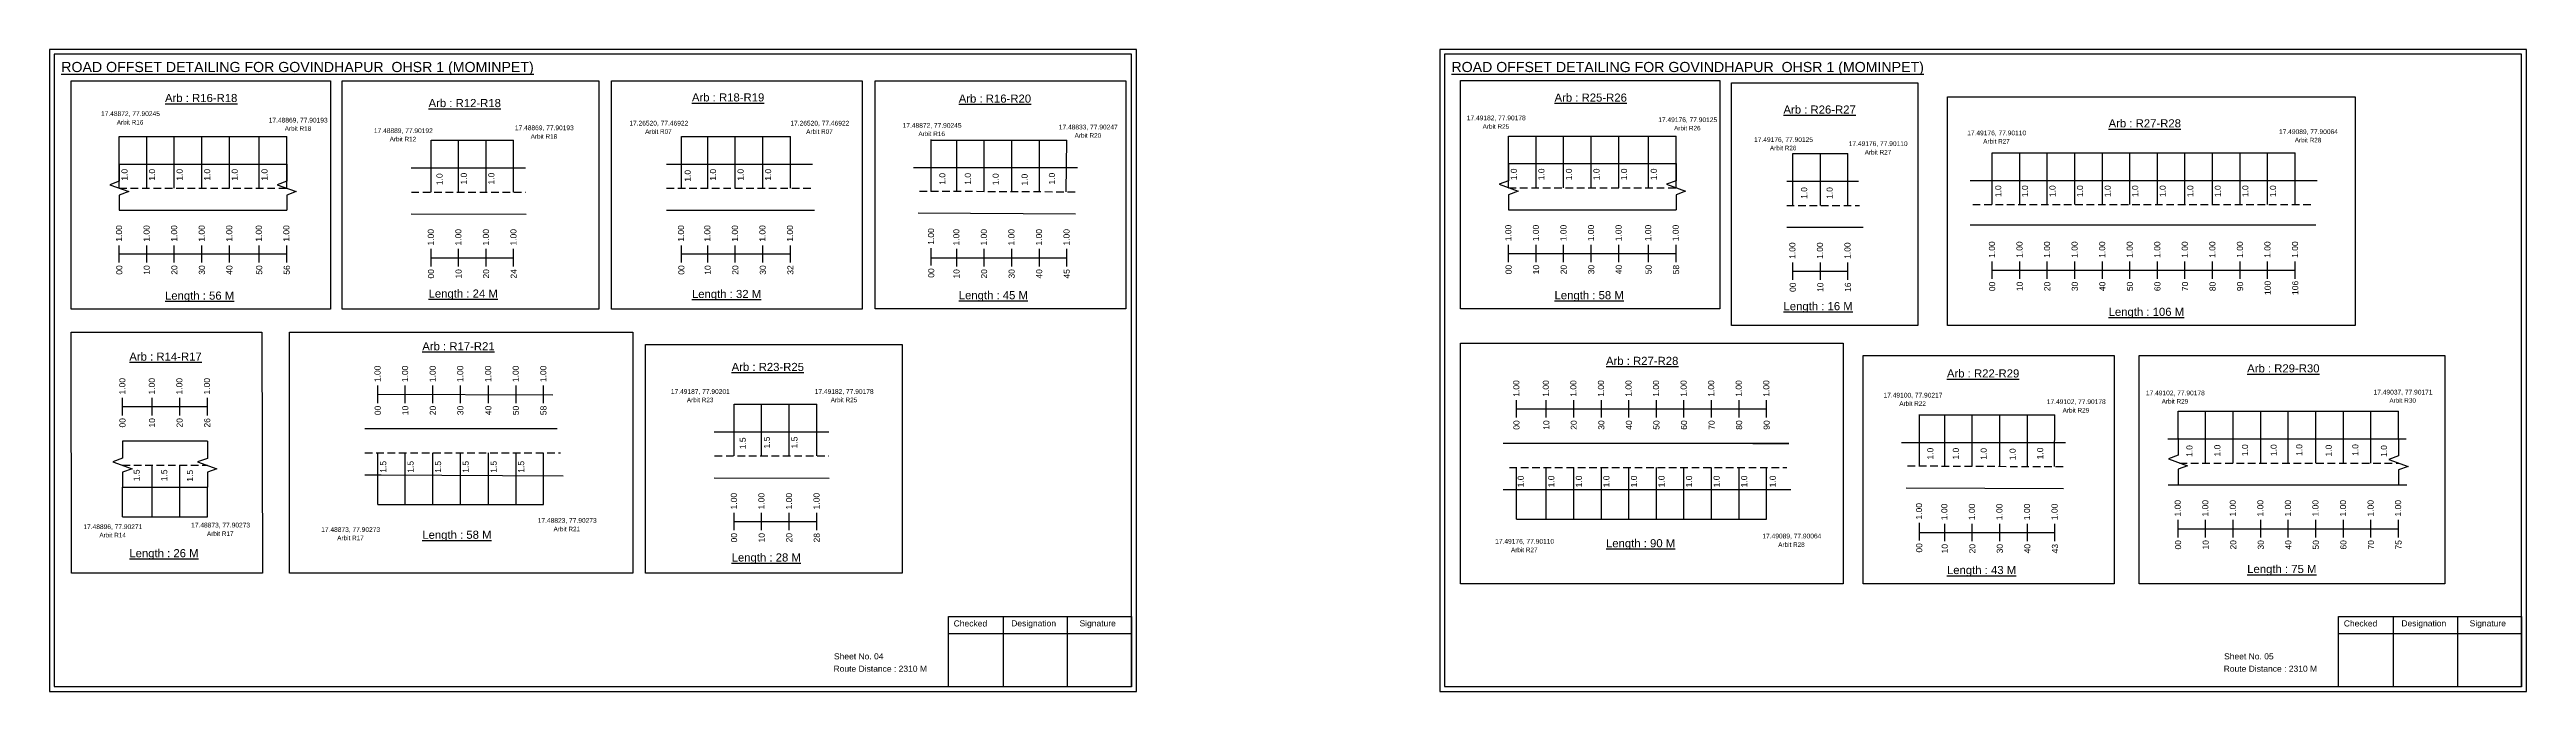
# Model space of a CAD drawing. Header units: inches. Extents: x 647 to 5432, y 46 to 1327.
# Drawn here: x 2893 to 4116, y 46 to 363 of the extents above; entities that cross this region are included whole.
import ezdxf

# ---------------------------------------------------------------- set-up
doc = ezdxf.new("R2010")
doc.units = ezdxf.units.IN
doc.header["$MEASUREMENT"] = 0
doc.linetypes.add('DASHED2', pattern=[0.375, 0.25, -0.125])
doc.layers.add('PDF_Geometry', color=7, linetype='Continuous')
doc.layers.add('PDF_Text', color=5, linetype='Continuous')
doc.styles.add('PDF Arial', font='arial.ttf')
doc.styles.get("Standard").update_dxf_attribs({"font": 'arial.ttf'})

msp = doc.modelspace()

# ---------------------------------------------------------------- linework, layer by layer
at = {"color": 5}
for p, q in [((2927.3, 319.8), (3010, 319.8)), ((3081.2, 318), (3122, 318)), ((3204.8, 319.8), (3258.6, 319.8)), ((3328.1, 318), (3395.1, 318)), ((3613.1, 320), (3695.8, 320)), ((3753.4, 311.4), (3780.6, 311.4)), ((3851.8, 311.8), (4001.4, 311.8)), ((3230.8, 187.8), (3271.6, 187.8)), ((3943.6, 184.3), (4052.4, 184.3)), ((3815.9, 182.4), (3882.8, 182.4)), ((3054.9, 138.2), (3136.8, 138.2)), ((2928.9, 132.1), (2970.8, 132.1)), ((3617, 131), (3740.5, 131))]:
    msp.add_line(p, q, dxfattribs=at)
for p, q in [((2927.3, 294.3), (2927.3, 319.8)), ((2940.9, 294.3), (2940.9, 319.8)), ((2954.5, 294.3), (2954.5, 319.8)), ((2968.1, 294.3), (2968.1, 319.8)), ((2981.7, 294.3), (2981.7, 319.8)), ((2996.4, 294.3), (2996.4, 319.8)), ((3010, 294.3), (3010, 319.8)), ((3081.2, 292.4), (3081.2, 318)), ((3094.8, 292.4), (3094.8, 318)), ((3108.4, 292.4), (3108.4, 318)), ((3122, 292.4), (3122, 318)), ((3204.8, 294.3), (3204.8, 319.8)), ((3217.8, 294.3), (3217.8, 319.8)), ((3231.4, 294.3), (3231.4, 319.8)), ((3245, 294.3), (3245, 319.8)), ((3258.6, 294.3), (3258.6, 319.8)), ((3328.1, 292.7), (3328.1, 318.3)), ((3340.7, 292.7), (3340.7, 318)), ((3354.3, 292.6), (3354.3, 318)), ((3367.9, 292.7), (3367.9, 318)), ((3381.5, 292.4), (3381.5, 318)), ((3394.8, 292.5), (3395.1, 318)), ((3613.1, 294.5), (3613.1, 320)), ((3626.7, 294.5), (3626.7, 320)), ((3640.3, 294.5), (3640.3, 320)), ((3653.9, 294.5), (3653.9, 320)), ((3667.5, 294.5), (3667.5, 320)), ((3682.2, 294.5), (3682.2, 320)), ((3695.8, 294.5), (3695.8, 320)), ((2927.3, 306.2), (3010, 306.2)), ((3197.4, 306.2), (3269.5, 306.2)), ((3613.1, 306.4), (3695.8, 306.4)), ((3753.4, 285.8), (3753.4, 311.4)), ((3767, 285.8), (3767, 311.4)), ((3780.6, 285.8), (3780.6, 311.4)), ((3851.8, 286.3), (3851.8, 311.8)), ((3865.4, 286.3), (3865.4, 311.8)), ((3879, 286.3), (3879, 311.8)), ((3892.6, 286.3), (3892.6, 311.8)), ((3906.2, 286.3), (3906.2, 311.8)), ((3919.8, 286.3), (3919.8, 311.8)), ((3933.4, 286.3), (3933.4, 311.8)), ((3947, 286.3), (3947, 311.8)), ((3960.6, 286.3), (3960.6, 311.8)), ((3974.2, 286.3), (3974.2, 311.8)), ((3987.8, 286.3), (3987.8, 311.8)), ((4001.4, 286.3), (4001.4, 311.8)), ((3071.4, 304.3), (3127.9, 304.3)), ((3400.3, 304.3), (3319.4, 304.3)), ((3750.4, 297.7), (3785.8, 297.7)), ((3841, 298.1), (4012.3, 298.1)), ((2927.3, 283.5), (3010, 283.5)), ((3071.4, 281.6), (3128.1, 281.5)), ((3197.4, 283.5), (3270.5, 283.5)), ((3321.6, 282.1), (3399.3, 281.7)), ((3613.1, 283.7), (3695.8, 283.7)), ((3750.4, 275), (3788.2, 275)), ((4011.6, 276), (3841, 276)), ((3230.8, 162.2), (3230.8, 187.8)), ((3244.4, 162.2), (3244.4, 187.8)), ((3258, 162.2), (3258, 187.8)), ((3271.6, 162.2), (3271.6, 187.8)), ((3943.6, 170.6), (3943.6, 184.3)), ((3957.2, 158.7), (3957.2, 184.3)), ((3970.8, 158.7), (3970.8, 184.3)), ((3984.4, 158.7), (3984.4, 184.3)), ((3998, 158.7), (3998, 184.3)), ((4011.6, 158.7), (4011.6, 184.3)), ((4025.2, 158.7), (4025.2, 184.3)), ((4038.8, 158.7), (4038.8, 184.3)), ((4052.4, 170.6), (4052.4, 184.3)), ((3143.5, 175.6), (3048.5, 175.6)), ((3221, 174.1), (3277.5, 174.1)), ((3815.9, 157.2), (3815.9, 182.7)), ((3828.4, 157.1), (3828.4, 182.4)), ((3842, 157.1), (3842, 182.4)), ((3855.6, 157.1), (3855.6, 182.4)), ((3869.2, 156.9), (3869.2, 182.4)), ((3882.6, 156.9), (3882.8, 182.4)), ((2970.8, 169.5), (2928.9, 169.5)), ((3054.9, 138.2), (3054.9, 163.7)), ((3068.5, 138.2), (3068.5, 163.7)), ((3082.1, 138.2), (3082.1, 163.7)), ((3095.7, 138.2), (3095.7, 163.7)), ((3109.6, 138.2), (3109.6, 163.7)), ((3123.2, 138.2), (3123.2, 163.7)), ((3136.8, 138.2), (3136.8, 163.7)), ((3751.4, 168.4), (3610.5, 168.4)), ((3733.7, 168.4), (3751.4, 168.4)), ((3888, 168.7), (3807.1, 168.7)), ((3938.6, 170.6), (4056.2, 170.7)), ((2928.9, 146.8), (2954.5, 146.8)), ((2928.9, 132.1), (2928.9, 146.8)), ((2943.6, 132.1), (2943.6, 157.6)), ((2954.5, 146.8), (2970.8, 146.8)), ((2957.2, 132.1), (2957.2, 157.6)), ((2970.8, 132.1), (2970.8, 146.8)), ((3221, 151.4), (3277.7, 151.3)), ((3617, 131), (3617, 156.5)), ((3631.7, 131), (3631.7, 156.5)), ((3645.3, 131), (3645.3, 156.5)), ((3658.9, 131), (3658.9, 156.5)), ((3672.5, 131), (3672.5, 156.5)), ((3686.1, 131), (3686.1, 156.5)), ((3699.7, 131), (3699.7, 156.5)), ((3713.3, 131), (3713.3, 156.5)), ((3726.9, 131), (3726.9, 156.5)), ((3740.5, 131), (3740.5, 156.5)), ((3938.7, 147.9), (4056.5, 147.9)), ((3610.5, 145.7), (3642.6, 145.7)), ((3642.6, 145.7), (3752.5, 145.7)), ((3809.3, 146.5), (3887, 146.1))]:
    msp.add_line(p, q)
at = {"linetype": 'DASHED2', "ltscale": 15}
for p, q in [((2927.3, 294.3), (3010, 294.3)), ((3197.4, 294.3), (3270, 294.3)), ((3613.1, 294.5), (3695.8, 294.5)), ((3071.5, 292.4), (3127.9, 292.4)), ((3322.3, 292.9), (3400.6, 292.5)), ((3750.4, 285.8), (3786.3, 285.8)), ((3842.2, 286.3), (4009.8, 286.3)), ((3048.5, 163.7), (3145.2, 163.7)), ((3221.2, 162.2), (3277.5, 162.2)), ((2928.9, 157.6), (2970.8, 157.6)), ((3613.5, 156.5), (3750.5, 156.5)), ((3810, 157.3), (3888.3, 156.9)), ((3944.3, 158.7), (4052.4, 158.7))]:
    msp.add_line(p, q, dxfattribs=at)
at = {"color": 217, "true_color": 0x93278f}
for p, q in [((2927.3, 257.6), (2927.3, 266.1)), ((2927.3, 261.9), (3010, 261.9)), ((2940.9, 257.6), (2940.9, 266.1)), ((2954.5, 257.6), (2954.5, 266.1)), ((2968.1, 257.6), (2968.1, 266.1)), ((2981.7, 257.6), (2981.7, 266.1)), ((2996.4, 257.6), (2996.4, 266.1)), ((3010, 257.6), (3010, 266.1)), ((3081.2, 255.7), (3081.2, 264.3)), ((3081.2, 260), (3122, 260)), ((3094.8, 255.7), (3094.8, 264.3)), ((3108.4, 255.7), (3108.4, 264.3)), ((3122, 255.7), (3122, 264.3)), ((3204.8, 257.6), (3204.8, 266.1)), ((3204.8, 261.9), (3258.6, 261.9)), ((3217.8, 257.6), (3217.8, 266.1)), ((3231.4, 257.6), (3231.4, 266.1)), ((3245, 257.6), (3245, 266.1)), ((3258.6, 257.6), (3258.6, 266.1)), ((3328.1, 256.1), (3328.1, 264.7)), ((3328.1, 260), (3395.1, 260)), ((3340.7, 255.7), (3340.7, 264.3)), ((3354.3, 255.7), (3354.3, 264.3)), ((3367.9, 255.7), (3367.9, 264.3)), ((3381.5, 255.7), (3381.5, 264.3)), ((3395.1, 255.7), (3395.1, 264.3)), ((3613.1, 257.8), (3613.1, 266.3)), ((3613.1, 262.1), (3695.8, 262.1)), ((3626.7, 257.8), (3626.7, 266.3)), ((3640.3, 257.8), (3640.3, 266.3)), ((3653.9, 257.8), (3653.9, 266.3)), ((3667.5, 257.8), (3667.5, 266.3)), ((3682.2, 257.8), (3682.2, 266.4)), ((3695.8, 257.8), (3695.8, 266.4)), ((3753.4, 249.1), (3753.4, 257.7)), ((3767, 249.1), (3767, 257.7)), ((3780.6, 249.1), (3780.6, 257.7)), ((3851.8, 249.6), (3851.8, 258.1)), ((3865.4, 249.6), (3865.4, 258.1)), ((3879, 249.6), (3879, 258.1)), ((3892.6, 249.6), (3892.6, 258.1)), ((3906.2, 249.6), (3906.2, 258.1)), ((3919.8, 249.6), (3919.8, 258.1)), ((3933.4, 249.6), (3933.4, 258.1)), ((3947, 249.6), (3947, 258.1)), ((3960.6, 249.6), (3960.6, 258.1)), ((3974.2, 249.6), (3974.2, 258.1)), ((3987.8, 249.6), (3987.8, 258.1)), ((4001.4, 249.6), (4001.4, 258.1)), ((3753.4, 253.4), (3780.6, 253.4)), ((3851.8, 253.8), (4001.4, 253.9)), ((3054.9, 188.3), (3054.9, 196.9)), ((3068.5, 188.3), (3068.5, 196.9)), ((3082.1, 188.3), (3082.1, 196.9)), ((3095.7, 188.3), (3095.7, 196.9)), ((3109.6, 188.3), (3109.6, 196.9)), ((3123.2, 188.3), (3123.2, 196.9)), ((3136.8, 188.3), (3136.8, 196.9)), ((2928.9, 182.2), (2928.9, 190.8)), ((2928.9, 186.5), (2970.8, 186.5)), ((2943.6, 182.2), (2943.6, 190.8)), ((2957.2, 182.2), (2957.2, 190.8)), ((2970.8, 182.2), (2970.8, 190.8)), ((3054.9, 192.6), (3141.3, 192.4)), ((3617, 181.1), (3617, 189.7)), ((3617, 185.4), (3740.5, 185.4)), ((3631.7, 181.1), (3631.7, 189.7)), ((3645.3, 181.1), (3645.3, 189.7)), ((3658.9, 181.1), (3658.9, 189.7)), ((3672.5, 181.1), (3672.5, 189.7)), ((3686.1, 181.1), (3686.1, 189.7)), ((3699.7, 181.1), (3699.7, 189.7)), ((3713.3, 181.1), (3713.3, 189.7)), ((3726.9, 181.1), (3726.9, 189.7)), ((3740.5, 181.1), (3740.5, 189.7)), ((3230.8, 125.5), (3230.8, 134.1)), ((3230.8, 129.8), (3271.6, 129.8)), ((3244.4, 125.5), (3244.4, 134.1)), ((3258, 125.5), (3258, 134.1)), ((3271.6, 125.5), (3271.6, 134.1)), ((3815.9, 120.5), (3815.9, 129.1)), ((3815.9, 124.4), (3882.8, 124.4)), ((3828.4, 120.2), (3828.4, 128.7)), ((3842, 120.2), (3842, 128.7)), ((3855.6, 120.2), (3855.6, 128.7)), ((3869.2, 120.2), (3869.2, 128.7)), ((3882.8, 120.2), (3882.8, 128.7)), ((3943.6, 122), (3943.6, 130.6)), ((3943.6, 126.3), (4052.4, 126.3)), ((3957.2, 122), (3957.2, 130.6)), ((3970.8, 122), (3970.8, 130.6)), ((3984.4, 122), (3984.4, 130.6)), ((3998, 122), (3998, 130.6)), ((4011.6, 122), (4011.6, 130.6)), ((4025.2, 122), (4025.2, 130.6)), ((4038.8, 122), (4038.8, 130.6)), ((4052.4, 122), (4052.4, 130.6))]:
    msp.add_line(p, q, dxfattribs=at)
for points in [[(2903.5, 347.3), (3031.6, 347.3), (3031.6, 234.6), (2903.5, 234.6)], [(3037.4, 347.3), (3164.1, 347.3), (3164.1, 234.6), (3037.4, 234.6)], [(3170.3, 347.3), (3294.1, 347.3), (3294.1, 234.6), (3170.3, 234.6)], [(3300.4, 347.3), (3424.2, 347.3), (3424.2, 234.7), (3300.4, 234.7)], [(3589.3, 347.5), (3717.4, 347.5), (3717.4, 234.8), (3589.3, 234.8)], [(3723.2, 346.2), (3815.1, 346.2), (3815.1, 226.6), (3723.2, 226.6)], [(3829.7, 339.3), (4031, 339.3), (4031, 226.6), (3829.7, 226.6)], [(2903.5, 223.2), (2997.7, 223.2), (2998, 104.4), (2903.8, 104.4)], [(3011.3, 223.2), (3180.9, 223.2), (3180.9, 104.4), (3011.3, 104.4)], [(3187, 217.1), (3313.7, 217.1), (3313.7, 104.4), (3187, 104.4)], [(3589.3, 217.9), (3778.2, 217.9), (3778.2, 99.1), (3589.3, 99.1)], [(3788.2, 211.8), (3912, 211.8), (3912, 99.1), (3788.2, 99.1)], [(3924.4, 211.8), (4075.2, 211.8), (4075.2, 99.1), (3924.4, 99.1)]]:
    msp.add_lwpolyline(points, close=True)
at = {"linetype": 'Continuous'}
for points in [[(2927.3, 306.2), (2927.3, 297.7), (2922.6, 296), (2932.1, 292.6), (2927.3, 290.8), (2927.3, 283.5)], [(3010, 306.2), (3010, 297.7), (3005.2, 296), (3014.7, 292.6), (3010, 290.8), (3010, 283.5)], [(3613.1, 306.4), (3613.1, 297.9), (3608.4, 296.2), (3617.9, 292.8), (3613.1, 291), (3613.1, 283.7)], [(3695.8, 306.4), (3695.8, 297.9), (3691.1, 296.2), (3700.5, 292.8), (3695.8, 291), (3695.8, 283.7)], [(2928.9, 169.5), (2928.9, 161.1), (2924.2, 159.3), (2933.7, 155.9), (2928.9, 154.2), (2928.9, 146.8)], [(2970.8, 169.4), (2970.8, 161), (2966, 159.3), (2975.5, 155.8), (2970.8, 154.1), (2970.8, 146.7)], [(3943.6, 170.9), (3943.6, 162.5), (3938.8, 160.7), (3948.3, 157.3), (3943.6, 155.6), (3943.6, 148.2)], [(4052.4, 170.6), (4052.4, 162.2), (4047.6, 160.5), (4057.1, 157), (4052.4, 155.3), (4052.4, 147.9)]]:
    msp.add_lwpolyline(points, dxfattribs=at)
msp.add_lwpolyline([(3048.5, 152.9), (3056.6, 152.9), (3146.4, 152.4)])
at = {"layer": 'PDF_Geometry'}
for points in [[(2892.9, 362.7), (2892.9, 46), (3429.4, 46), (3429.4, 362.7)], [(2895.2, 360.4), (2895.2, 48.4), (3427, 48.4), (3427, 360.4)], [(3579.1, 362.7), (3579.1, 46), (4115.6, 46), (4115.6, 362.7)], [(3581.4, 360.4), (3581.4, 48.4), (4113.1, 48.4), (4113.1, 360.4)]]:
    msp.add_lwpolyline(points, close=True, dxfattribs=at)
at = {"layer": 'PDF_Geometry', "color": 242, "true_color": 0xcc1f26}
for points in [[(3427, 48.3), (3336.6, 48.3), (3336.6, 82.9), (3427, 82.9)], [(4113.1, 48.3), (4022.8, 48.3), (4022.8, 82.9), (4113.1, 82.9)]]:
    msp.add_lwpolyline(points, close=True, dxfattribs=at)
for points in [[(3336.6, 74.6), (3427, 74.6)], [(3363.6, 82.9), (3363.6, 48.3)], [(3395.3, 82.9), (3395.3, 48.3)], [(4022.8, 74.6), (4113.1, 74.6)], [(4049.8, 82.9), (4049.8, 48.3)], [(4081.5, 82.9), (4081.5, 48.3)]]:
    msp.add_lwpolyline(points, dxfattribs=at)

# ---------------------------------------------------------------- texts
at = {"color": 242, "true_color": 0xcd2027}
for s, height, p in [('%%UROAD OFFSET DETAILING FOR GOVINDHAPUR  OHSR 1 (MOMINPET)', 5, (2898.7, 351.6)), ('%%UROAD OFFSET DETAILING FOR GOVINDHAPUR  OHSR 1 (MOMINPET)', 5, (3584.9, 351.6)), ('%%UArb : R16-R18', 4, (2949.9, 336.8)), ('%%UArb : R12-R18', 4, (3080, 334.3)), ('%%UArb : R18-R19', 4, (3210, 337.1)), ('%%UArb : R16-R20', 4, (3341.7, 336.5)), ('%%UArb : R25-R26', 4, (3635.8, 337)), ('%%UArb : R26-R27', 4, (3748.8, 331.1)), ('%%UArb : R27-R28', 4, (3909.3, 324.3)), ('%%ULength : 56 M', 4, (2949.9, 239.3)), ('%%ULength : 24 M', 4, (3080, 240.3)), ('%%ULength : 32 M', 4, (3210, 240.1)), ('%%ULength : 45 M', 4, (3341.7, 239.5)), ('%%ULength : 58 M', 4, (3635.8, 239.5)), ('%%ULength : 16 M', 4, (3748.8, 234.1)), ('%%ULength : 106 M', 4, (3909.3, 231.3)), ('%%UArb : R14-R17', 4, (2932.3, 209.2)), ('%%UArb : R17-R21', 4, (3076.9, 214.3)), ('%%UArb : R23-R25', 4, (3229.6, 204.1)), ('%%UArb : R27-R28', 4, (3661.2, 207.1)), ('%%UArb : R22-R29', 4, (3829.5, 200.9)), ('%%UArb : R29-R30', 4, (3977.7, 203.4)), ('%%ULength : 58 M', 4, (3076.9, 121.3)), ('%%ULength : 26 M', 4, (2932.3, 112.2)), ('%%ULength : 28 M', 4, (3229.6, 110.1)), ('%%ULength : 90 M', 4, (3661.2, 117.1)), ('%%ULength : 43 M', 4, (3829.5, 103.9)), ('%%ULength : 75 M', 4, (3977.7, 104.4))]:
    msp.add_text(s, height=height, dxfattribs=at).set_placement(p)
at = {"color": 5}
for s, height, p in [('17.48872, 77.90245', 2.34, (2918.3, 329.9)), ('17.49182, 77.90178', 2.34, (3592.5, 327.8)), ('Arbit R16', 2.25, (2926.1, 325.7)), ('17.48869, 77.90193', 2.34, (3001.1, 326.7)), ('Arbit R18', 2.25, (3009, 322.6)), ('17.48889, 77.90192', 2.34, (3053, 321.5)), ('Arbit R12', 2.25, (3060.8, 317.4)), ('17.48869, 77.90193', 2.34, (3122.6, 322.9)), ('Arbit R18', 2.25, (3130.4, 318.7)), ('17.26520, 77.46922', 2.34, (3179.1, 325.2)), ('Arbit R07', 2.25, (3186.9, 321.1)), ('17.26520, 77.46922', 2.34, (3258.6, 325.2)), ('Arbit R07', 2.25, (3266.4, 321.1)), ('17.48872, 77.90245', 2.34, (3314, 324.1)), ('Arbit R16', 2.25, (3321.8, 320)), ('17.48833, 77.90247', 2.34, (3391.1, 323.3)), ('Arbit R20', 2.25, (3398.9, 319.2)), ('Arbit R25', 2.25, (3600.3, 323.6)), ('17.49176, 77.90125', 2.34, (3687, 326.9)), ('Arbit R26', 2.25, (3694.8, 322.8)), ('17.49176, 77.90125', 2.34, (3734.3, 317.1)), ('17.49176, 77.90110', 2.34, (3839.5, 320.4)), ('Arbit R27', 2.25, (3847.4, 316.3)), ('17.49089, 77.90064', 2.34, (3993.4, 321)), ('Arbit R28', 2.25, (4001.2, 316.9)), ('Arbit R26', 2.25, (3742.1, 313)), ('17.49176, 77.90110', 2.34, (3781, 315.1)), ('Arbit R27', 2.25, (3788.9, 310.9)), ('17.49187, 77.90201', 2.34, (3199.6, 192.8)), ('Arbit R23', 2.25, (3207.5, 188.7)), ('17.49182, 77.90178', 2.34, (3270.6, 192.8)), ('Arbit R25', 2.25, (3278.5, 188.7)), ('17.49100, 77.90217', 2.34, (3798.2, 191)), ('Arbit R22', 2.25, (3806, 186.9)), ('17.49102, 77.90178', 2.34, (3878.8, 187.8)), ('Arbit R29', 2.25, (3886.6, 183.6)), ('17.49102, 77.90178', 2.34, (3927.7, 192.1)), ('Arbit R29', 2.25, (3935.5, 188)), ('17.49037, 77.90171', 2.34, (4040.1, 192.5)), ('Arbit R30', 2.25, (4047.9, 188.4)), ('17.48896, 77.90271', 2.34, (2909.6, 126.1)), ('Arbit R14', 2.25, (2917.5, 122)), ('17.48873, 77.90273', 2.34, (2962.8, 126.9)), ('Arbit R17', 2.25, (2970.6, 122.7)), ('17.48873, 77.90273', 2.34, (3027, 124.7)), ('Arbit R17', 2.25, (3034.9, 120.6)), ('17.48823, 77.90273', 2.34, (3133.9, 129.2)), ('Arbit R21', 2.25, (3141.7, 125)), ('17.49089, 77.90064', 2.34, (3738.4, 121.5)), ('17.49176, 77.90110', 2.34, (3606.5, 118.9)), ('Arbit R27', 2.25, (3614.3, 114.7)), ('Arbit R28', 2.25, (3746.2, 117.3))]:
    msp.add_text(s, height=height, dxfattribs=at).set_placement(p)
for s, p in [('1.0', (2931.4, 298)), ('1.0', (2945, 298)), ('1.0', (2958.6, 298)), ('1.0', (2972.2, 298)), ('1.0', (2985.8, 298)), ('1.0', (3000.5, 298)), ('1.0', (3086.9, 295.8)), ('1.0', (3098.9, 296.1)), ('1.0', (3112.5, 296.1)), ('1.0', (3209.4, 297.5)), ('1.0', (3221.9, 298)), ('1.0', (3235.5, 298)), ('1.0', (3249.1, 298)), ('1.0', (3335.1, 296)), ('1.0', (3347.7, 296)), ('1.0', (3361.4, 295.8)), ('1.0', (3375.7, 295.6)), ('1.0', (3389.2, 296.1)), ('1.0', (3617.2, 298.2)), ('1.0', (3630.8, 298.2)), ('1.0', (3644.4, 298.2)), ('1.0', (3658, 298.2)), ('1.0', (3671.6, 298.2)), ('1.0', (3686.3, 298.2)), ('1.0', (3760.5, 289)), ('1.0', (3773.1, 289)), ('1.0', (3856.3, 289.9)), ('1.0', (3869.5, 289.9)), ('1.0', (3883.1, 289.9)), ('1.0', (3896.7, 289.9)), ('1.0', (3910.3, 289.9)), ('1.0', (3923.9, 289.9)), ('1.0', (3937.5, 289.9)), ('1.0', (3951.1, 289.9)), ('1.0', (3964.7, 289.9)), ('1.0', (3978.3, 289.9)), ('1.0', (3991.9, 289.9)), ('1.5', (3236.6, 165.5)), ('1.5', (3248.5, 165.9)), ('1.5', (3262.1, 165.9)), ('1.5', (3059.1, 153.9)), ('1.5', (3072.6, 153.9)), ('1.5', (3086.2, 153.9)), ('1.5', (3099.8, 153.9)), ('1.5', (3113.6, 153.9)), ('1.5', (3127.2, 153.9)), ('1.0', (3822.8, 160.4)), ('1.0', (3835.4, 160.4)), ('1.0', (3849.1, 160.3)), ('1.0', (3863.4, 160.1)), ('1.0', (3877, 160.5)), ('1.0', (3950.7, 161.7)), ('1.0', (3964.5, 161.9)), ('1.0', (3978.1, 162.1)), ('1.0', (3992.3, 162.1)), ('1.0', (4004.9, 162.2)), ('1.0', (4019.4, 161.9)), ('1.0', (4032.6, 162.2)), ('1.0', (4046.7, 161.7)), ('1.5', (2937.4, 149.7)), ('1.5', (2951, 149.7)), ('1.5', (2963.7, 149.5)), ('1.0', (3620.6, 146.7)), ('1.0', (3635.7, 146.7)), ('1.0', (3649.3, 146.7)), ('1.0', (3662.9, 146.7)), ('1.0', (3676.5, 146.7)), ('1.0', (3690.1, 146.7)), ('1.0', (3703.7, 146.7)), ('1.0', (3717.3, 146.7)), ('1.0', (3730.9, 146.7)), ('1.0', (3745, 146.7))]:
    msp.add_text(s, height=3, rotation=90).set_placement(p)
at = {"color": 217, "true_color": 0x93278f}
for s, p in [('1.00', (2928.7, 267.9)), ('1.00', (2942.3, 267.9)), ('1.00', (2955.9, 267.9)), ('1.00', (2969.5, 267.9)), ('1.00', (2983.1, 267.9)), ('1.00', (2997.7, 267.9)), ('1.00', (3011.3, 267.9)), ('1.00', (3082.6, 266)), ('1.00', (3096.2, 266)), ('1.00', (3109.8, 266)), ('1.00', (3123.4, 266)), ('1.00', (3206.1, 267.9)), ('1.00', (3219.1, 267.9)), ('1.00', (3232.7, 267.9)), ('1.00', (3246.3, 267.9)), ('1.00', (3259.9, 267.9)), ('1.00', (3329.5, 266.4)), ('1.00', (3342, 266)), ('1.00', (3355.6, 266)), ('1.00', (3369.2, 266)), ('1.00', (3382.8, 266)), ('1.00', (3396.4, 266)), ('1.00', (3614.5, 268.1)), ('1.00', (3628.1, 268.1)), ('1.00', (3641.7, 268.1)), ('1.00', (3655.3, 268.1)), ('1.00', (3668.9, 268.1)), ('1.00', (3683.5, 268.1)), ('1.00', (3697.1, 268.1)), ('1.00', (3754.7, 259.4)), ('1.00', (3768.3, 259.4)), ('1.00', (3781.9, 259.4)), ('1.00', (3853.2, 259.9)), ('1.00', (3866.8, 259.9)), ('1.00', (3880.4, 259.9)), ('1.00', (3894, 259.9)), ('1.00', (3907.6, 259.9)), ('1.00', (3921.2, 259.9)), ('1.00', (3934.8, 259.9)), ('1.00', (3948.4, 259.9)), ('1.00', (3962, 259.9)), ('1.00', (3975.6, 259.9)), ('1.00', (3989.2, 259.9)), ('1.00', (4002.8, 259.9)), ('00', (2928.8, 251.6)), ('10', (2942.4, 251.6)), ('20', (2956, 251.6)), ('30', (2969.6, 251.6)), ('40', (2983.2, 251.6)), ('50', (2997.9, 251.6)), ('56', (3011.5, 251.6)), ('00', (3082.7, 249.7)), ('10', (3096.3, 249.7)), ('20', (3109.9, 249.7)), ('24', (3123.5, 249.7)), ('00', (3206.3, 251.6)), ('10', (3219.3, 251.6)), ('20', (3232.9, 251.6)), ('30', (3246.5, 251.6)), ('32', (3260.1, 251.6)), ('00', (3329.6, 250.1)), ('10', (3342.1, 249.7)), ('20', (3355.7, 249.7)), ('30', (3369.3, 249.7)), ('40', (3382.9, 249.7)), ('45', (3396.5, 249.7)), ('00', (3614.6, 251.8)), ('10', (3628.2, 251.8)), ('20', (3641.8, 251.8)), ('30', (3655.4, 251.8)), ('40', (3669, 251.8)), ('50', (3683.7, 251.8)), ('58', (3697.3, 251.8)), ('00', (3754.9, 243.1)), ('10', (3768.5, 243.1)), ('16', (3782.1, 243.1)), ('00', (3853.3, 243.5)), ('10', (3866.9, 243.5)), ('20', (3880.5, 243.5)), ('30', (3894.1, 243.5)), ('40', (3907.7, 243.5)), ('50', (3921.3, 243.5)), ('60', (3934.9, 243.5)), ('70', (3948.5, 243.5)), ('80', (3962.1, 243.5)), ('90', (3975.7, 243.5)), ('100', (3989.3, 241.6)), ('106', (4002.9, 241.6)), ('1.00', (2930.3, 192.5)), ('1.00', (2944.9, 192.5)), ('1.00', (2958.5, 192.5)), ('1.00', (2972.1, 192.5)), ('1.00', (3056.3, 198.6)), ('1.00', (3069.9, 198.6)), ('1.00', (3083.5, 198.6)), ('1.00', (3097.1, 198.6)), ('1.00', (3110.9, 198.6)), ('1.00', (3124.5, 198.6)), ('1.00', (3138.1, 198.6)), ('1.00', (3618.4, 191.4)), ('1.00', (3633, 191.4)), ('1.00', (3646.6, 191.4)), ('1.00', (3660.2, 191.4)), ('1.00', (3673.8, 191.4)), ('1.00', (3687.4, 191.4)), ('1.00', (3701, 191.4)), ('1.00', (3714.6, 191.4)), ('1.00', (3728.2, 191.4)), ('1.00', (3741.8, 191.4)), ('00', (3056.4, 182.3)), ('10', (3070, 182.3)), ('20', (3083.6, 182.3)), ('30', (3097.2, 182.3)), ('40', (3111, 182.3)), ('50', (3124.6, 182.3)), ('58', (3138.2, 182.3)), ('00', (2930.4, 176.2)), ('10', (2945, 176.2)), ('20', (2958.6, 176.2)), ('26', (2972.2, 176.2)), ('00', (3618.5, 175.1)), ('10', (3633.2, 175.1)), ('20', (3646.8, 175.1)), ('30', (3660.4, 175.1)), ('40', (3674, 175.1)), ('50', (3687.6, 175.1)), ('60', (3701.2, 175.1)), ('70', (3714.8, 175.1)), ('80', (3728.4, 175.1)), ('90', (3742, 175.1)), ('1.00', (3232.2, 135.8)), ('1.00', (3245.8, 135.8)), ('1.00', (3259.4, 135.8)), ('1.00', (3273, 135.8)), ('1.00', (3817.2, 130.8)), ('1.00', (3829.7, 130.5)), ('1.00', (3843.3, 130.5)), ('1.00', (3856.9, 130.5)), ('1.00', (3870.5, 130.5)), ('1.00', (3884.1, 130.5)), ('1.00', (3944.9, 132.3)), ('1.00', (3958.5, 132.3)), ('1.00', (3972.1, 132.3)), ('1.00', (3985.7, 132.3)), ('1.00', (3999.3, 132.3)), ('1.00', (4012.9, 132.3)), ('1.00', (4026.5, 132.3)), ('1.00', (4040.1, 132.3)), ('1.00', (4053.7, 132.3)), ('00', (3232.3, 119.5)), ('10', (3245.9, 119.5)), ('20', (3259.5, 119.5)), ('28', (3273.1, 119.5)), ('00', (3817.3, 114.5)), ('10', (3829.9, 114.1)), ('20', (3843.5, 114.1)), ('30', (3857.1, 114.1)), ('40', (3870.7, 114.1)), ('43', (3884.3, 114.1)), ('00', (3945.1, 116)), ('10', (3958.7, 116)), ('20', (3972.3, 116)), ('30', (3985.9, 116)), ('40', (3999.5, 116)), ('50', (4013.1, 116)), ('60', (4026.7, 116)), ('70', (4040.3, 116)), ('75', (4053.9, 116))]:
    msp.add_text(s, height=3, rotation=90, dxfattribs=at).set_placement(p)
for s, p in [('Sheet No. 04', (3280.1, 61.8)), ('Sheet No. 05', (3966.3, 61.8)), ('Route Distance : 2310 M', (3279.9, 55.7)), ('Route Distance : 2310 M', (3966.1, 55.7))]:
    msp.add_text(s, height=3).set_placement(p)
at = {"layer": 'PDF_Text', "color": 7, "attachment_point": 7, "style": 'PDF Arial'}
for s, insert, char_height in [('Checked', (3339.2, 78), 3), ('Designation', (3367.6, 77.2), 3.001), ('Signature', (3401.3, 77.2), 3), ('Checked', (4025.4, 78), 3), ('Designation', (4053.8, 77.2), 3.001), ('Signature', (4087.5, 77.2), 3)]:
    msp.add_mtext(s, dxfattribs=dict(at, insert=insert, char_height=char_height))

doc.saveas('drawing.dxf')
